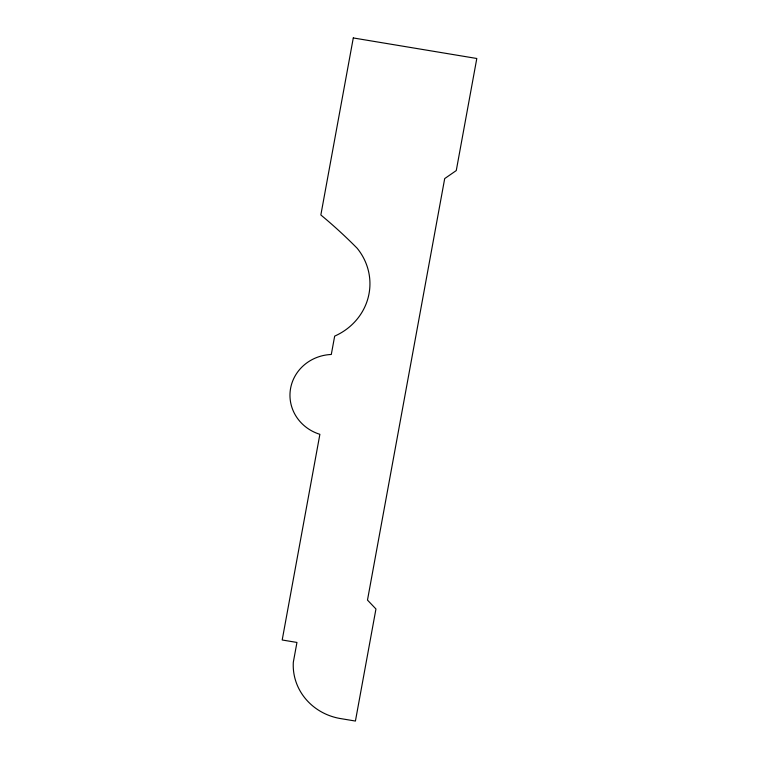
<?xml version="1.0" encoding="UTF-8"?>
<svg xmlns="http://www.w3.org/2000/svg" width="759" height="759" viewBox="0 0 759 759"><rect width="100%" height="100%" fill="white"/><g stroke="black" fill="none" stroke-linecap="round" stroke-linejoin="round"><path stroke-width="1.14" d="M353.286 37.95L320.848 214.977A500.551 473.274 1.4 0 1 357.166 248.259A61.327 57.978 1.4 0 1 334.672 336.114L331.303 354.472A43.329 40.967 1.4 0 0 290.355 389.794A43.329 40.967 1.4 0 0 319.881 434.319L282.196 639.989L296.949 642.446L293.316 662.275A57.105 53.993 1.4 0 0 341.398 718.716L355.421 721.05L375.952 608.974L367.479 600.094L444.698 178.583L456.273 170.566L476.804 58.49L353.286 37.95"/></g></svg>
